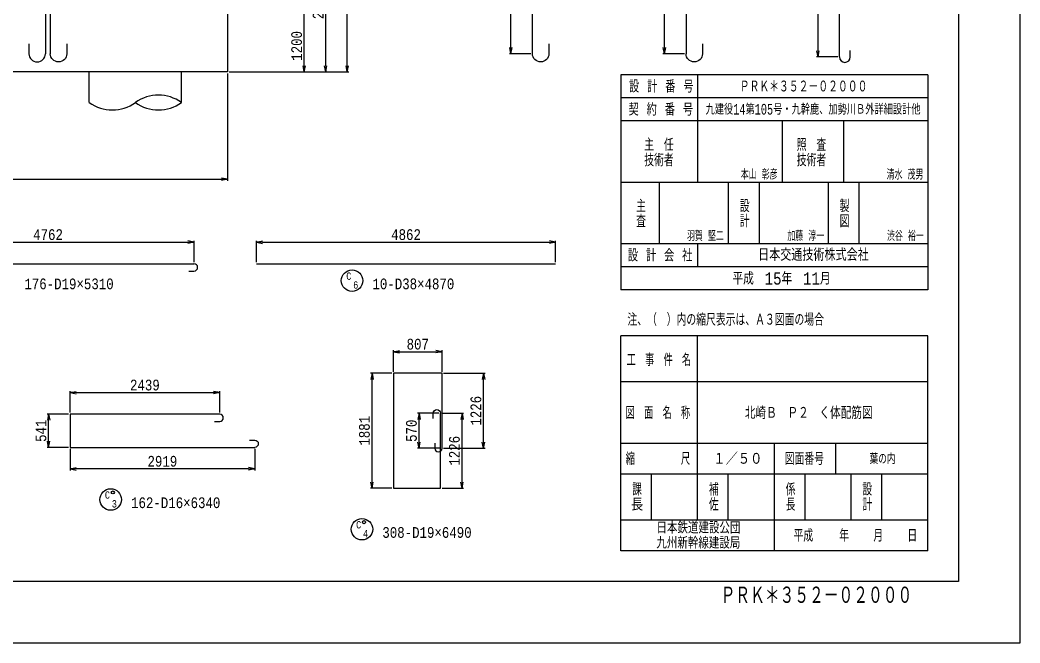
# Model space of a CAD drawing. Extents: x 0 to 42050, y 0 to 29700.
# Drawn here: x 25766 to 42050, y 0 to 10144 of the extents above; entities that cross this region are included whole.
import ezdxf
from ezdxf.enums import TextEntityAlignment as Align

# ---------------------------------------------------------------- set-up
doc = ezdxf.new("R2010")
doc.units = 0
doc.header["$LTSCALE"] = 300
doc.header["$MEASUREMENT"] = 0
doc.layers.get('0').update_dxf_attribs({"linetype": 'CONTINUOUS'})
doc.layers.get('DEFPOINTS').update_dxf_attribs({"linetype": 'CONTINUOUS'})
for name, color, linetype in [('1002', 1, 'CONTINUOUS'), ('1006', 5, 'CONTINUOUS'), ('6', 7, 'CONTINUOUS'), ('LAYER0015', 7, 'CONTINUOUS'), ('スターラップ', 6, 'CONTINUOUS'), ('主筋', 3, 'CONTINUOUS'), ('引き出し線', 2, 'CONTINUOUS'), ('構造線', 7, 'CONTINUOUS')]:
    doc.layers.add(name, color=color, linetype=linetype)
doc.styles.get("Standard").update_dxf_attribs({"font": 'monotxt.shx', "width": 0.8, "bigfont": 'extfont.shx'})
doc.dimstyles.new('DIMST1_1', dxfattribs={"dimscale": 50, "dimtxt": 4, "dimasz": 2, "dimexe": 0.5, "dimexo": 0.5, "dimgap": 0.09, "dimtad": 0, "dimdec": 0, "dimzin": 0, "dimtxsty": 'STANDARD', "dimblk": 'ARROW_1', "dimblk1": 'ARROW_1', "dimblk2": 'ARROW_1', "dimcen": 1, "dimdle": 3, "dimclrd": 1, "dimclre": 1, "dimclrt": 3, "dimazin": 3, "dimtfac": 1, "dimtdec": 4, "dimtix": 1, "dimtmove": 0, "dimatfit": 3, "dimtvp": 0.7, "dimtolj": 1, "dimtzin": 0})

# ---------------------------------------------------------------- blocks, each defined once
blk = doc.blocks.new('GROUP_1')
at = {"layer": 'LAYER0015', "color": 1, "linetype": 'CONTINUOUS'}
for p, q in [((40049.99999999989, 27700.00000000003), (40050.00000000001, -27699.99999999992)), ((40050.00000000001, -27699.99999999992), (-39049.99999999999, -27700.00000000004))]:
    blk.add_line(p, q, dxfattribs=at)
blk = doc.blocks.new('ARROW_1')
at = {"color": 0}
for p, q in [((0, 0), (-1, 0.1999999999989086)), ((0, 0), (-1, -0.2000000000007276)), ((-1, 0), (0, 0))]:
    blk.add_line(p, q, dxfattribs=at)
blk = doc.blocks.new('*D62')
at = {"color": 2, "linetype": 'BYBLOCK'}
for p, q in [((22793.62488364874, 8831.015482153878), (22793.62488364874, 7081.015482153882)), ((30393.62488364874, 8831.015482153878), (30393.62488364874, 7081.015482153882)), ((22893.62488364874, 7106.015482153882), (30293.62488364874, 7106.015482153882))]:
    blk.add_line(p, q, dxfattribs=at)
at = {"layer": 'DEFPOINTS', "color": 0, "linetype": 'BYBLOCK'}
for p in [(22793.62488364874, 8856.015482153878), (30393.62488364874, 8856.015482153878), (30393.62488364874, 7106.015482153882)]:
    blk.add_point(p, dxfattribs=at)
at = {"color": 2, "linetype": 'BYBLOCK', "xscale": 100, "yscale": 100, "zscale": 100, "rotation": 180}
blk.add_blockref('ARROW_1', (22793.62488364874, 7106.015482153882), dxfattribs=at)
at = {"color": 2, "linetype": 'BYBLOCK', "xscale": 100, "yscale": 100, "zscale": 100}
blk.add_blockref('ARROW_1', (30393.62488364874, 7106.015482153882), dxfattribs=at)
at = {"color": 6, "linetype": 'BYBLOCK', "insert": (26593.62488364874, 7228.515482153882), "char_height": 175, "attachment_point": 5}
blk.add_mtext('\\A1;7600', dxfattribs=at)
blk = doc.blocks.new('*D85')
at = {"color": 2, "linetype": 'BYBLOCK'}
for p, q in [((26469.83988421931, 11799.99999999986), (31119.83988421925, 11799.99999999986)), ((31094.83988421925, 9199.999999999869), (31094.83988421925, 11699.99999999986)), ((29169.83988421925, 9099.999999999869), (31119.83988421925, 9099.999999999869))]:
    blk.add_line(p, q, dxfattribs=at)
at = {"layer": 'DEFPOINTS', "color": 0, "linetype": 'BYBLOCK'}
for p in [(26444.83988421931, 11799.99999999986), (31094.83988421925, 11799.99999999986), (29144.83988421925, 9099.999999999869)]:
    blk.add_point(p, dxfattribs=at)
at = {"color": 2, "linetype": 'BYBLOCK', "xscale": 100, "yscale": 100, "zscale": 100}
for p, rotation in [((31094.83988421925, 11799.99999999986), 90), ((31094.83988421925, 9099.999999999869), 270)]:
    blk.add_blockref('ARROW_1', p, dxfattribs=dict(at, rotation=rotation))
at = {"color": 6, "linetype": 'BYBLOCK', "insert": (30972.33988421925, 10449.99999999987), "char_height": 175, "attachment_point": 5, "rotation": 90}
blk.add_mtext('\\A1;2700', dxfattribs=at)
blk = doc.blocks.new('*D87')
at = {"color": 2, "linetype": 'BYBLOCK'}
for p, q in [((29169.83988421925, 11299.99999999986), (30769.83988421925, 11299.99999999986)), ((30744.83988421925, 9199.999999999869), (30744.83988421925, 11199.99999999986))]:
    blk.add_line(p, q, dxfattribs=at)
at = {"layer": 'DEFPOINTS', "color": 0, "linetype": 'BYBLOCK'}
for p in [(29144.83988421925, 11299.99999999986), (30744.83988421925, 11299.99999999986), (30744.83988421925, 9099.999999999869)]:
    blk.add_point(p, dxfattribs=at)
at = {"color": 2, "linetype": 'BYBLOCK', "xscale": 100, "yscale": 100, "zscale": 100}
for p, rotation in [((30744.83988421925, 11299.99999999986), 90), ((30744.83988421925, 9099.999999999869), 270)]:
    blk.add_blockref('ARROW_1', p, dxfattribs=dict(at, rotation=rotation))
at = {"color": 6, "linetype": 'BYBLOCK', "insert": (30622.33988421925, 10199.99999999987), "char_height": 175, "attachment_point": 5, "rotation": 90}
blk.add_mtext('\\A1;2200', dxfattribs=at)
blk = doc.blocks.new('*D92')
at = {"color": 2, "linetype": 'BYBLOCK'}
for p, q in [((29169.83988421925, 10299.99999999987), (30419.83988421925, 10299.99999999987)), ((30394.83988421925, 9199.999999999869), (30394.83988421925, 10199.99999999987))]:
    blk.add_line(p, q, dxfattribs=at)
at = {"layer": 'DEFPOINTS', "color": 0, "linetype": 'BYBLOCK'}
for p in [(29144.83988421925, 10299.99999999987), (30394.83988421925, 10299.99999999987), (30394.83988421925, 9099.999999999869)]:
    blk.add_point(p, dxfattribs=at)
at = {"color": 2, "linetype": 'BYBLOCK', "xscale": 100, "yscale": 100, "zscale": 100}
for p, rotation in [((30394.83988421925, 10299.99999999987), 90), ((30394.83988421925, 9099.999999999869), 270)]:
    blk.add_blockref('ARROW_1', p, dxfattribs=dict(at, rotation=rotation))
at = {"color": 6, "linetype": 'BYBLOCK', "insert": (30272.33988421925, 9522.351446239241), "char_height": 175, "attachment_point": 5, "rotation": 90}
blk.add_mtext('\\A1;1200', dxfattribs=at)
blk = doc.blocks.new('*D99')
at = {"color": 2, "linetype": 'BYBLOCK'}
for p, q in [((34086.26235512359, 20594.99999999987), (33736.26235512359, 20594.99999999987)), ((33761.26235512359, 9694.999999999865), (33761.26235512359, 20494.99999999987)), ((34086.26235512359, 9594.999999999865), (33736.26235512359, 9594.999999999865)), ((26581.68606350881, 3751.415751903609), (26581.68606350881, 4101.415751903609)), ((26681.68606350881, 4076.415751903609), (28917.68441265158, 4076.415751903609)), ((29017.68441265158, 3751.415751903609), (29017.68441265158, 4101.415751903609))]:
    blk.add_line(p, q, dxfattribs=at)
at = {"layer": 'DEFPOINTS', "color": 0, "linetype": 'BYBLOCK'}
for p in [(33761.26235512359, 20594.99999999987), (34111.26235512359, 20594.99999999987), (34111.26235512359, 9594.999999999865), (29017.68441265158, 4076.415751903609), (26581.68606350881, 3726.415751903609), (29017.68441265158, 3726.415751903609)]:
    blk.add_point(p, dxfattribs=at)
at = {"color": 2, "linetype": 'BYBLOCK', "xscale": 100, "yscale": 100, "zscale": 100}
for p, rotation in [((33761.26235512359, 20594.99999999987), 90), ((33761.26235512359, 9594.999999999865), 270), ((26581.68606350881, 4076.415751903609), 180)]:
    blk.add_blockref('ARROW_1', p, dxfattribs=dict(at, rotation=rotation))
blk.add_blockref('ARROW_1', (29017.68441265158, 4076.415751903609), dxfattribs=at)
at = {"color": 6, "linetype": 'BYBLOCK', "insert": (33638.76235512359, 15094.99999999987), "char_height": 175, "attachment_point": 5, "rotation": 90}
blk.add_mtext('\\A1;11000', dxfattribs=at)
at = {"color": 6, "linetype": 'BYBLOCK', "insert": (27799.68523808019, 4198.915751903609), "char_height": 175, "attachment_point": 5}
blk.add_mtext('\\A1;2439', dxfattribs=at)
blk = doc.blocks.new('*D103')
at = {"color": 2, "linetype": 'BYBLOCK'}
for p, q in [((23845.82307609034, 6200.931290397721), (23845.82307609034, 6550.931290397721)), ((23945.82307609034, 6525.931290397721), (28499.8751491253, 6525.931290397721)), ((28599.8751491253, 6200.931290397501), (28599.8751491253, 6550.931290397721))]:
    blk.add_line(p, q, dxfattribs=at)
at = {"layer": 'DEFPOINTS', "color": 0, "linetype": 'BYBLOCK'}
for p in [(28599.8751491253, 6525.931290397721), (23845.82307609034, 6175.931290397721), (28599.8751491253, 6175.931290397501)]:
    blk.add_point(p, dxfattribs=at)
at = {"color": 2, "linetype": 'BYBLOCK', "xscale": 100, "yscale": 100, "zscale": 100, "rotation": 180}
blk.add_blockref('ARROW_1', (23845.82307609034, 6525.931290397721), dxfattribs=at)
at = {"color": 2, "linetype": 'BYBLOCK', "xscale": 100, "yscale": 100, "zscale": 100}
blk.add_blockref('ARROW_1', (28599.8751491253, 6525.931290397721), dxfattribs=at)
at = {"color": 6, "linetype": 'BYBLOCK', "insert": (26222.84911260782, 6648.431290397721), "char_height": 175, "attachment_point": 5}
blk.add_mtext('\\A1;4762', dxfattribs=at)
blk = doc.blocks.new('*D108')
at = {"color": 2, "linetype": 'BYBLOCK'}
for p, q in [((26556.68606350882, 3726.415784383388), (26206.68606350911, 3726.416239100311)), ((26231.6854900922, 3285.051702293556), (26231.68593358996, 3626.416206620615)), ((26556.68536017281, 3185.051280056497), (26206.6853601731, 3185.051734773421))]:
    blk.add_line(p, q, dxfattribs=at)
at = {"layer": 'DEFPOINTS', "color": 0, "linetype": 'BYBLOCK'}
for p in [(26231.68606350909, 3726.416206620531), (26581.68606350879, 3726.415751903608), (26581.68536017279, 3185.051247576717)]:
    blk.add_point(p, dxfattribs=at)
at = {"color": 2, "linetype": 'BYBLOCK', "xscale": 100, "yscale": 100, "zscale": 100}
for p, rotation in [((26231.68606350909, 3726.416206620531), 89.99992556182691), ((26231.68536017308, 3185.051702293641), 269.9999255618269)]:
    blk.add_blockref('ARROW_1', p, dxfattribs=dict(at, rotation=rotation))
at = {"color": 6, "linetype": 'BYBLOCK', "insert": (26109.18571184119, 3455.734113608009), "char_height": 175, "attachment_point": 5, "rotation": 89.99992556182691}
blk.add_mtext('\\A1;541', dxfattribs=at)
blk = doc.blocks.new('*D101')
at = {"color": 2, "linetype": 'BYBLOCK'}
for p, q in [((26581.6853601728, 3160.051247576717), (26581.6853601728, 2810.051247576717)), ((29587.68441265158, 3160.051247576717), (29587.68441265158, 2810.051247576717)), ((29487.68441265158, 2835.051247576717), (26681.6853601728, 2835.051247576717))]:
    blk.add_line(p, q, dxfattribs=at)
at = {"layer": 'DEFPOINTS', "color": 0, "linetype": 'BYBLOCK'}
for p in [(26581.6853601728, 3185.051247576717), (29587.68441265158, 3185.051247576717), (26581.6853601728, 2835.051247576717)]:
    blk.add_point(p, dxfattribs=at)
at = {"color": 2, "linetype": 'BYBLOCK', "xscale": 100, "yscale": 100, "zscale": 100, "rotation": 180}
blk.add_blockref('ARROW_1', (26581.6853601728, 2835.051247576717), dxfattribs=at)
at = {"color": 2, "linetype": 'BYBLOCK', "xscale": 100, "yscale": 100, "zscale": 100}
blk.add_blockref('ARROW_1', (29587.68441265158, 2835.051247576717), dxfattribs=at)
at = {"color": 6, "linetype": 'BYBLOCK', "insert": (28084.68488641219, 2957.551247576717), "char_height": 175, "attachment_point": 5}
blk.add_mtext('\\A1;2919', dxfattribs=at)
blk = doc.blocks.new('*D110')
at = {"color": 2, "linetype": 'BYBLOCK'}
for p, q in [((31823.15753569867, 4392.142225749815), (31473.15753569897, 4392.142680466737)), ((31498.1552324702, 2619.325260927128), (31498.15740577983, 4292.142647987042)), ((31823.15510255079, 2519.32483869007), (31473.15510255109, 2519.325293406991))]:
    blk.add_line(p, q, dxfattribs=at)
at = {"layer": 'DEFPOINTS', "color": 0, "linetype": 'BYBLOCK'}
for p in [(31498.15753569895, 4392.142647986957), (31848.15753569864, 4392.142193270035), (31848.15510255077, 2519.32480621029)]:
    blk.add_point(p, dxfattribs=at)
at = {"color": 2, "linetype": 'BYBLOCK', "xscale": 100, "yscale": 100, "zscale": 100}
for p, rotation in [((31498.15753569895, 4392.142647986957), 89.99992556182717), ((31498.15510255107, 2519.325260927212), 269.9999255618271)]:
    blk.add_blockref('ARROW_1', p, dxfattribs=dict(at, rotation=rotation))
at = {"color": 6, "linetype": 'BYBLOCK', "insert": (31375.65631912512, 3455.734113608007), "char_height": 175, "attachment_point": 5, "rotation": 89.99992556182717}
blk.add_mtext('\\A1;1881', dxfattribs=at)
blk = doc.blocks.new('*D111')
at = {"color": 2, "linetype": 'BYBLOCK'}
for p, q in [((31848.15753569866, 4417.142193270036), (31848.15753569866, 4767.142193270036)), ((31948.15753569866, 4742.142193270036), (32538.70259665267, 4742.142193270036)), ((32638.70259665267, 4417.14219327), (32638.70259665267, 4767.142193270036))]:
    blk.add_line(p, q, dxfattribs=at)
at = {"layer": 'DEFPOINTS', "color": 0, "linetype": 'BYBLOCK'}
for p in [(32638.70259665267, 4742.142193270036), (31848.15753569866, 4392.142193270036), (32638.70259665267, 4392.14219327)]:
    blk.add_point(p, dxfattribs=at)
at = {"color": 2, "linetype": 'BYBLOCK', "xscale": 100, "yscale": 100, "zscale": 100, "rotation": 180}
blk.add_blockref('ARROW_1', (31848.15753569866, 4742.142193270036), dxfattribs=at)
at = {"color": 2, "linetype": 'BYBLOCK', "xscale": 100, "yscale": 100, "zscale": 100}
blk.add_blockref('ARROW_1', (32638.70259665267, 4742.142193270036), dxfattribs=at)
at = {"color": 6, "linetype": 'BYBLOCK', "insert": (32243.43006617566, 4864.642193270036), "char_height": 175, "attachment_point": 5}
blk.add_mtext('\\A1;807', dxfattribs=at)
blk = doc.blocks.new('*D112')
at = {"color": 2, "linetype": 'BYBLOCK'}
for p, q in [((32638.70344295702, 3740.73357704204), (32988.70502980056, 3740.73357704204)), ((32963.70502980056, 2619.324806210327), (32963.70502980056, 3640.73357704204)), ((32638.70502980056, 2519.324806210327), (32988.70502980056, 2519.324806210327))]:
    blk.add_line(p, q, dxfattribs=at)
at = {"layer": 'DEFPOINTS', "color": 0, "linetype": 'BYBLOCK'}
for p in [(32613.70344295702, 3740.73357704204), (32963.70502980056, 3740.73357704204), (32613.70502980056, 2519.324806210327)]:
    blk.add_point(p, dxfattribs=at)
at = {"color": 2, "linetype": 'BYBLOCK', "xscale": 100, "yscale": 100, "zscale": 100}
for p, rotation in [((32963.70502980056, 3740.73357704204), 90), ((32963.70502980056, 2519.324806210327), 270)]:
    blk.add_blockref('ARROW_1', p, dxfattribs=dict(at, rotation=rotation))
at = {"color": 6, "linetype": 'BYBLOCK', "insert": (32841.20502980056, 3130.029191626183), "char_height": 175, "attachment_point": 5, "rotation": 90}
blk.add_mtext('\\A1;1226', dxfattribs=at)
blk = doc.blocks.new('*D113')
at = {"color": 2, "linetype": 'BYBLOCK'}
for p, q in [((32663.70259665267, 4392.14219327), (33338.70502980056, 4392.14219327)), ((33313.70502980056, 3270.733499741125), (33313.70502980056, 4292.14219327)), ((32663.70418349611, 3170.733499741125), (33338.70502980056, 3170.733499741125))]:
    blk.add_line(p, q, dxfattribs=at)
at = {"layer": 'DEFPOINTS', "color": 0, "linetype": 'BYBLOCK'}
for p in [(32638.70259665267, 4392.14219327), (33313.70502980056, 4392.14219327), (32638.70418349611, 3170.733499741125)]:
    blk.add_point(p, dxfattribs=at)
at = {"color": 2, "linetype": 'BYBLOCK', "xscale": 100, "yscale": 100, "zscale": 100}
for p, rotation in [((33313.70502980056, 4392.14219327), 90), ((33313.70502980056, 3170.733499741125), 270)]:
    blk.add_blockref('ARROW_1', p, dxfattribs=dict(at, rotation=rotation))
at = {"color": 6, "linetype": 'BYBLOCK', "insert": (33191.20502980056, 3781.437846505562), "char_height": 175, "attachment_point": 5, "rotation": 90}
blk.add_mtext('\\A1;1226', dxfattribs=at)
blk = doc.blocks.new('*D114')
at = {"color": 2, "linetype": 'BYBLOCK'}
for p, q in [((33540.1588628126, 3206.020220333594), (33190.1588628128, 3206.020220333594)), ((33215.1588628128, 2736.020220334556), (33215.1588628128, 3106.020220333594)), ((33565.15960335159, 2636.020220334556), (33190.1588628128, 2636.020220334556))]:
    blk.add_line(p, q, dxfattribs=at)
at = {"layer": 'DEFPOINTS', "color": 0, "linetype": 'BYBLOCK'}
for p in [(33215.1588628128, 3206.020220333594), (33565.1588628126, 3206.020220333594), (33590.15960335159, 2636.020220334556)]:
    blk.add_point(p, dxfattribs=at)
at = {"color": 2, "linetype": 'BYBLOCK', "xscale": 100, "yscale": 100, "zscale": 100}
for p, rotation in [((33215.1588628128, 3206.020220333594), 90), ((33215.1588628128, 2636.020220334556), 270)]:
    blk.add_blockref('ARROW_1', p, dxfattribs=dict(at, rotation=rotation))
at = {"color": 6, "linetype": 'BYBLOCK', "insert": (33092.6588628128, 2921.020220334075), "char_height": 175, "attachment_point": 5, "rotation": 90}
blk.add_mtext('\\A1;570', dxfattribs=at)
blk = doc.blocks.new('*D115')
at = {"color": 2, "linetype": 'BYBLOCK'}
for p, q in [((29616.49650808818, 6200.933637383449), (29616.49650808818, 6550.933637383449)), ((29716.49650808818, 6525.933637383449), (34388.49168645521, 6525.933637383449)), ((34488.49168645521, 6200.933637383222), (34488.49168645521, 6550.933637383449))]:
    blk.add_line(p, q, dxfattribs=at)
at = {"layer": 'DEFPOINTS', "color": 0, "linetype": 'BYBLOCK'}
for p in [(34488.49168645521, 6525.933637383449), (29616.49650808818, 6175.933637383449), (34488.49168645521, 6175.933637383222)]:
    blk.add_point(p, dxfattribs=at)
at = {"color": 2, "linetype": 'BYBLOCK', "xscale": 100, "yscale": 100, "zscale": 100, "rotation": 180}
blk.add_blockref('ARROW_1', (29616.49650808818, 6525.933637383449), dxfattribs=at)
at = {"color": 2, "linetype": 'BYBLOCK', "xscale": 100, "yscale": 100, "zscale": 100}
blk.add_blockref('ARROW_1', (34488.49168645521, 6525.933637383449), dxfattribs=at)
at = {"color": 6, "linetype": 'BYBLOCK', "insert": (32052.49409727169, 6648.433637383449), "char_height": 175, "attachment_point": 5}
blk.add_mtext('\\A1;4862', dxfattribs=at)
blk = doc.blocks.new('*D116')
at = {"color": 2, "linetype": 'BYBLOCK'}
for p, q in [((39086.2623551236, 19541.99999999987), (38736.2623551236, 19541.99999999987)), ((38761.2623551236, 9641.999999999865), (38761.2623551236, 19441.99999999987)), ((39086.2623551236, 9541.999999999865), (38736.2623551236, 9541.999999999865))]:
    blk.add_line(p, q, dxfattribs=at)
at = {"layer": 'DEFPOINTS', "color": 0, "linetype": 'BYBLOCK'}
for p in [(38761.2623551236, 19541.99999999987), (39111.2623551236, 19541.99999999987), (39111.2623551236, 9541.999999999865)]:
    blk.add_point(p, dxfattribs=at)
at = {"color": 2, "linetype": 'BYBLOCK', "xscale": 100, "yscale": 100, "zscale": 100}
for p, rotation in [((38761.2623551236, 19541.99999999987), 90), ((38761.2623551236, 9541.999999999865), 270)]:
    blk.add_blockref('ARROW_1', p, dxfattribs=dict(at, rotation=rotation))
at = {"color": 6, "linetype": 'BYBLOCK', "insert": (38638.7623551236, 14541.99999999987), "char_height": 175, "attachment_point": 5, "rotation": 90}
blk.add_mtext('\\A1;10000', dxfattribs=at)
blk = doc.blocks.new('*D118')
at = {"color": 2, "linetype": 'BYBLOCK'}
for p, q in [((15275.05840568081, 23049.99999999986), (15275.05840568081, 24199.99999999986)), ((36586.26235512359, 19499.99999999986), (36236.26235512359, 19499.99999999986)), ((36261.26235512359, 9694.999999999865), (36261.26235512359, 19399.99999999986)), ((36586.26235512359, 9594.999999999865), (36236.26235512359, 9594.999999999865))]:
    blk.add_line(p, q, dxfattribs=at)
at = {"layer": 'DEFPOINTS', "color": 0, "linetype": 'BYBLOCK'}
for p in [(15275.05840568081, 24299.99999999986), (15275.05840568081, 24299.99999999986), (13725.05840567857, 22949.99999999986), (36261.26235512359, 19499.99999999986), (36611.26235512359, 19499.99999999986), (36611.26235512359, 9594.999999999865)]:
    blk.add_point(p, dxfattribs=at)
at = {"color": 2, "linetype": 'BYBLOCK', "xscale": 100, "yscale": 100, "zscale": 100}
for p, rotation in [((15275.05840568081, 24299.99999999986), 90), ((15275.05840568081, 22949.99999999986), 270), ((36261.26235512359, 19499.99999999986), 90), ((36261.26235512359, 9594.999999999865), 270)]:
    blk.add_blockref('ARROW_1', p, dxfattribs=dict(at, rotation=rotation))
at = {"color": 6, "linetype": 'BYBLOCK', "char_height": 175, "attachment_point": 5, "rotation": 90}
for s, insert in [('\\A1;1350', (15152.55840568081, 23624.99999999986)), ('\\A1;9900', (36138.76235512359, 14547.49999999986))]:
    blk.add_mtext(s, dxfattribs=dict(at, insert=insert))

msp = doc.modelspace()

# ---------------------------------------------------------------- linework, layer by layer
at = {"color": 6}
for points in [[(26581.68606350881, 3726.415751903609), (26581.6853601728, 3185.051247576717), (29587.68441265158, 3185.051247576717)], [(29017.68441265158, 3726.415751903609), (26581.68606350881, 3726.415751903609)]]:
    msp.add_lwpolyline(points, dxfattribs=at)
at = {"layer": '1006', "color": 5, "linetype": 'CONTINUOUS'}
msp.add_lwpolyline([(0, 0), (42050, 0), (42050, 29700), (0, 29700), (0, 0)], dxfattribs=at)
at = {"layer": '6', "color": 2, "linetype": 'CONTINUOUS'}
for centre in [(31173.6278224753, 5899.972813088265), (27242.9228222321, 2336.157038213561), (31334.49938209765, 1852.173755233838)]:
    msp.add_circle(centre, 175, dxfattribs=at)
at = {"layer": 'LAYER0015', "color": 4, "linetype": 'CONTINUOUS'}
for p, q in [((40550, 9249.995000000148), (35550.00337499999, 9249.995000000148)), ((35550.00337499999, 9249.995000000148), (35550.00337499999, 5749.995000000152)), ((40550, 9249.995000000148), (40550, 5749.995000000152)), ((40550, 5749.995000000152), (35550.00337499999, 5749.995000000152)), ((40550, 4999.995000000152), (35550, 4999.995000000152)), ((35550, 1500.000000000027), (35550, 4999.995000000152)), ((40550, 1500.000000000027), (40550, 4999.995000000152)), ((40550, 1500.000000000025), (35550, 1500.000000000025))]:
    msp.add_line(p, q, dxfattribs=at)
at = {"layer": 'LAYER0015', "color": 7, "linetype": 'CONTINUOUS'}
for p, q in [((36800.00337499999, 9249.995000000148), (36800.00337499999, 7499.995000000148)), ((40550, 8874.995000000148), (35550.00337499999, 8874.995000000148)), ((40550, 8499.995000000148), (35550.00337499999, 8499.995000000148)), ((38175.00337499999, 8499.995000000148), (38175.00337499999, 7499.995000000148)), ((39175.00337499999, 8499.995000000148), (39175.00337499999, 7499.995000000148)), ((40550, 7499.995000000148), (35550.00337499999, 7499.995000000148)), ((36175.00337499999, 7499.995000000148), (36175.00337499999, 6499.995000000148)), ((36175.00337499999, 7499.995000000148), (36175.00337499999, 6499.995000000148)), ((37300.00337499999, 7499.995000000148), (37300.00337499999, 6499.995000000148)), ((37300.00337499999, 7499.995000000148), (37300.00337499999, 6499.995000000148)), ((37800.00337499999, 7499.995000000148), (37800.00337499999, 6499.995000000148)), ((37800.00337499999, 7499.995000000148), (37800.00337499999, 6499.995000000148)), ((38925.00337499999, 7499.995000000148), (38925.00337499999, 6499.995000000148)), ((38925.00337499999, 7499.995000000148), (38925.00337499999, 6499.995000000148)), ((39425.00337499999, 7499.995000000148), (39425.00337499999, 6499.995000000148)), ((39425.00337499999, 7499.995000000148), (39425.00337499999, 6499.995000000148)), ((40550, 6499.995000000148), (35550.00337499999, 6499.995000000148)), ((36800.00337499999, 6499.995000000148), (36800.00337499999, 6124.995000000152)), ((40550, 6124.995000000152), (35550.00337499999, 6124.995000000152)), ((36800, 2750.000000000025), (36800, 4999.995000000152)), ((40550, 4249.995000000152), (35550, 4249.995000000152)), ((40550, 3250.000000000025), (35550, 3250.000000000025)), ((38050, 2750.000000000025), (38050, 3250.000000000025)), ((39050, 2750.000000000025), (39050, 3250.000000000025)), ((40550, 2750.000000000027), (35550, 2750.000000000025)), ((36050, 2000.000000000025), (36050, 2750.000000000025)), ((36800, 2000.000000000025), (36800, 2750.000000000025)), ((37300, 2000.000000000025), (37300, 2750.000000000025)), ((38050, 1500.000000000025), (38050, 2750.000000000025)), ((38550, 2000.000000000025), (38550, 2750.000000000025)), ((39300, 2000.000000000025), (39300, 2750.000000000025)), ((39800, 2000.000000000025), (39800, 2750.000000000025)), ((40550, 2000.000000000025), (35550, 2000.000000000025))]:
    msp.add_line(p, q, dxfattribs=at)
at = {"layer": 'スターラップ', "color": 6, "linetype": 'CONTINUOUS'}
for p, q in [((23845.82307609034, 6175.931290397721), (28599.8751491253, 6175.931290397501)), ((29616.49650808818, 6175.933637383449), (34488.49168645521, 6175.933637383222)), ((31848.15753569866, 4392.142193270036), (31848.15510255078, 2519.32480621029)), ((32638.70259665267, 4392.14219327), (31848.15753569866, 4392.142193270036)), ((32638.70418349611, 3170.733499741125), (32638.70259665267, 4392.14219327)), ((32613.70502980056, 2519.324806210327), (32613.70344295702, 3740.73357704204)), ((31848.15510255078, 2519.32480621029), (32613.70502980056, 2519.324806210325))]:
    msp.add_line(p, q, dxfattribs=at)
for points in [[(28516.34667413116, 6056.933637383449), (28599.34667413116, 6056.933637383449, 0.9999999999999999), (28599.34667413116, 6175.933637383449)], [(32494.70344295712, 3657.733499740163), (32494.70344295712, 3740.733499740163, -0.9999999999999999), (32613.70344295712, 3740.733499740163)], [(28934.68441265158, 3607.415751903609), (29017.68441265158, 3607.415751903609, 0.9999999999999999), (29017.68441265158, 3726.415751903609)], [(29504.68441265158, 3304.051247576717), (29587.68441265158, 3304.051247576717, -0.9999999999999999), (29587.68441265158, 3185.051247576717)], [(32519.70418349611, 3253.733499741125), (32519.70418349611, 3170.733499741125, 0.9999999999999999), (32638.70418349611, 3170.733499741125)]]:
    msp.add_lwpolyline(points, format="xyb", dxfattribs=at)
at = {"layer": '主筋', "color": 3, "linetype": 'CONTINUOUS'}
for p, q in [((26259.83988421924, 24099.99999999986), (26259.83988421925, 9594.999999999865)), ((34111.26235512359, 9594.999999999865), (34111.26235512359, 24099.99999999986)), ((39111.2623551236, 9541.999999999865), (39111.2623551236, 24099.99999999986)), ((26179.83988421925, 19499.99999999986), (26179.83988421925, 9594.999999999869)), ((36611.26235512359, 19499.99999999986), (36611.26235512359, 9594.999999999865))]:
    msp.add_line(p, q, dxfattribs=at)
for points in [[(25911.83988421925, 9753.999999999869), (25911.83988421925, 9594.999999999869, 0.9999999999999999), (26179.83988421925, 9594.999999999869, 0.9999999999999999)], [(26527.83988421925, 9753.999999999865), (26527.83988421925, 9594.999999999865, -0.9999999999999999), (26259.83988421925, 9594.999999999865, -0.9999999999999999)], [(34379.26235512359, 9753.999999999865), (34379.26235512359, 9594.999999999865, -0.9999999999999999), (34111.26235512359, 9594.999999999865, -0.9999999999999999)], [(36879.26235512359, 9753.999999999865), (36879.26235512359, 9594.999999999865, -0.9999999999999999), (36611.26235512359, 9594.999999999865, -0.9999999999999999)]]:
    msp.add_lwpolyline(points, format="xyb", dxfattribs=at)
at = {"layer": '主筋', "color": 3}
msp.add_lwpolyline([(39111.2623551236, 9541.999999999865, 0.9999999999999999), (39286.2623551236, 9541.999999999865), (39286.2623551236, 9646.999999999865)], format="xyb", dxfattribs=at)
at = {"layer": '引き出し線', "color": 6, "linetype": 'CONTINUOUS'}
for centre in [(27277.4817452194, 2451.452659683717), (31369.05830508495, 1967.469376703993)]:
    msp.add_circle(centre, 25, dxfattribs=at)
at = {"layer": '構造線', "color": 7, "linetype": 'CONTINUOUS'}
for p, q in [((29144.83988421925, 11499.99999999986), (29144.83988421925, 9299.999999999865)), ((29144.83988421925, 9299.999999999865), (21544.83988421925, 9299.999999999865)), ((26894.83988421823, 8799.99999999984), (26894.83988421873, 9299.999999999865)), ((28394.83988421826, 8799.99999999984), (28394.83988421876, 9299.999999999865))]:
    msp.add_line(p, q, dxfattribs=at)
for centre, start, end in [((27269.83988421873, 9320.39751647538), 234.2233662988352, 305.7766337011655), ((28019.83988421876, 8279.602483524344), 54.22336629883521, 125.7766337011655), ((28019.83988421876, 9320.397516475372), 234.2233662988345, 305.7766337011649)]:
    msp.add_arc(centre, 641.4347785658995, start, end, dxfattribs=at)

# ---------------------------------------------------------------- block references
at = {"linetype": 'CONTINUOUS', "xscale": 0.5, "yscale": 0.5, "zscale": 0.5}
msp.add_blockref('GROUP_1', (21025, 14849.99999999996), dxfattribs=at)

# ---------------------------------------------------------------- texts
at = {"layer": '6', "color": 6, "linetype": 'CONTINUOUS', "width": 0.8}
for s, height, p in [('C', 120, (31078.83071968843, 5913.576827173507)), ('176-D19×5310', 175, (25837.48288748044, 5759.972813088265)), ('10-D38×4870', 175, (31505.62782038914, 5759.972813088265)), ('C', 120, (27148.12571944523, 2349.761052298803)), ('162-D16×6340', 175, (27574.92282014593, 2196.157038213561)), ('C', 120, (31239.70227931078, 1865.77776931908)), ('308-D19×6490', 175, (31666.49938001149, 1712.173755233838))]:
    msp.add_text(s, height=height, dxfattribs=at).set_placement(p)
at = {"layer": 'LAYER0015', "color": 6}
for s, height, width, p, p2 in [('設 計 番 号', 200, 0.8289473684210525, (35683.29425463236, 8962.500000000146), (36733.29425463236, 8962.500000000146)), ('ＰＲＫ＊３５２－０２０００', 200, 0.6872246696035239, (37485.56045289247, 8962.500000000146), (39565.56045289247, 8962.500000000147)), ('契 約 番 号', 200, 0.8289473684210528, (35676.2221778377, 8587.500000000146), (36726.2221778377, 8587.500000000146)), ('九建役14第105号・九幹鹿、加勢川Ｂ外詳細設計他', 175, 0.6960556844547575, (36930.2898846739, 8603.595877013233), (40430.2898846739, 8603.595877013235)), ('主\u3000任', 200, 0.72, (35930.73710426335, 8012.495000000148), (36410.73710426335, 8012.495000000148)), ('照\u3000査', 200, 0.7199999999999999, (38414.17912025774, 8012.495000000148), (38894.17912025774, 8012.495000000148)), ('技術者', 200, 0.7200000000000001, (35930.73710426335, 7762.495000000148), (36410.73710426335, 7762.495000000148)), ('技術者', 200, 0.7200000000000001, (38414.17912025774, 7762.495000000148), (38894.17912025774, 7762.495000000148)), ('本山 彰彦', 150, 0.779220779220779, (37502.66422286521, 7547.853605480026), (38102.66422286521, 7547.853605480026)), ('清水 茂男', 150, 0.7894736842105264, (39877.66084786522, 7547.853605480026), (40477.66084786522, 7547.853605480026)), ('主', 200, 0.8571428571428571, (35799.92263922714, 7015.735000000142), (35959.92263922714, 7015.735000000142)), ('設', 200, 0.8571428571428573, (37487.42263922714, 7015.735000000142), (37647.42263922714, 7015.735000000142)), ('製', 200, 0.8571428571428569, (39112.42263922714, 7015.735000000142), (39272.42263922714, 7015.735000000142)), ('査', 200, 0.8571428571428572, (35799.92263922714, 6769.020000000146), (35959.92263922714, 6769.020000000146)), ('計', 200, 0.8571428571428571, (37487.42263922714, 6769.020000000146), (37647.42263922714, 6769.020000000146)), ('図', 200, 0.9230769230769229, (39112.42263922714, 6769.020000000146), (39272.42263922714, 6769.020000000146)), ('羽賀 堅二', 150, 0.7792207792207793, (36627.66422286521, 6547.853605480026), (37227.66422286521, 6547.853605480026)), ('加藤 淳一', 150, 0.7792207792207793, (38261.05291859976, 6547.853605480026), (38861.05291859976, 6547.853605480026)), ('渋谷 裕一', 150, 0.7894736842105261, (39883.62392400806, 6547.853605480026), (40483.62392400806, 6547.853605480026)), ('設 計 会 社', 200, 0.8289473684210525, (35664.88583242141, 6212.495000000152), (36714.88583242141, 6212.495000000152)), ('日本交通技術株式会社', 200, 0.7670454545454544, (37786.31485719788, 6222.426961259578), (39586.31485719788, 6222.426961259578)), ('平成\u300015年\u300011月', 200, 0.7407407407407406, (37366.95256259253, 5835.490000000147), (38966.95256259253, 5835.490000000147)), ('注、（\u3000）内の縮尺表示は、Ａ３図面の場合', 200, 0.6741573033707868, (35657.18285940787, 5165.575403384497), (38857.18285940787, 5165.575403384497)), ('工\u3000事\u3000件\u3000名', 200, 0.6508264462809921, (35645.01161522075, 4510.777653264853), (36695.01161522075, 4510.777653264853)), ('図\u3000面\u3000名\u3000称', 200, 0.6454918032786884, (35628.64092449012, 3647.965091205955), (36678.64092449012, 3647.965091205955)), ('北崎Ｂ\u3000Ｐ２\u3000く体配筋図', 200, 0.7393364928909949, (37570.12505405073, 3647.965091205962), (39650.12505405073, 3647.965091205966)), ('縮\u3000\u3000\u3000\u3000\u3000尺', 200, 0.6454918032786885, (35628.64079421037, 2900.000000000025), (36678.64079421037, 2900.000000000025)), ('１／５０', 200, 0.9230769230769231, (37055.32812111605, 2900.000000000025), (37855.32812111605, 2900.000000000027)), ('図面番号', 200, 0.7058823529411764, (38218.1846770878, 2900.000000000025), (38858.1846770878, 2900.000000000025)), ('葉の内', 175, 0.7346938775510204, (39601.81808273777, 2912.500000000025), (40021.81808273777, 2912.500000000025)), ('課', 200, 0.8571428571428571, (35734.07685546589, 2401.310154399765), (35894.07685546589, 2401.310154399765)), ('補', 200, 0.857142857142857, (36984.07685546589, 2401.310154399764), (37144.07685546589, 2401.310154399764)), ('係', 200, 0.8571428571428571, (38234.07685546589, 2401.310154399765), (38394.07685546589, 2401.310154399765)), ('設', 200, 0.8571428571428573, (39484.07685546589, 2401.310154399765), (39644.07685546589, 2401.310154399765)), ('長', 200, 1.071428571428571, (35714.07685546589, 2154.585154399796), (35914.07685546589, 2154.585154399796)), ('佐', 200, 0.8571428571428572, (36984.07685546589, 2154.585154399794), (37144.07685546589, 2154.585154399794)), ('長', 200, 0.8571428571428569, (38234.07685546589, 2154.585154399796), (38394.07685546589, 2154.585154399796)), ('計', 200, 0.8571428571428571, (39484.07685546589, 2154.585154399796), (39644.07685546589, 2154.585154399796)), ('日本鉄道建設公団', 190, 0.7769784172661869, (36130.1932206762, 1782.733130854363), (37498.1932206762, 1782.733130854363)), ('平成', 200, 0.75, (38361.95688729511, 1650.000000000033), (38681.95688729511, 1650.000000000033)), ('年', 200, 0.8571428571428571, (39106.76836405152, 1650.000000000033), (39266.76836405152, 1650.000000000033)), ('九州新幹線建設局', 190, 0.7714285714285719, (36128.6636763548, 1536.471952409916), (37496.6636763548, 1536.471952409916))]:
    msp.add_text(s, height=height, dxfattribs=dict(at, width=width)).set_placement(p, p2, align=Align.FIT)
for s, p, p2 in [('月', (39661.76836405152, 1650.000000000033), (39821.76836405152, 1650.000000000033)), ('日', (40216.76836405152, 1650.000000000033), (40376.76836405152, 1650.000000000033))]:
    msp.add_text(s, height=200, dxfattribs=at).set_placement(p, p2, align=Align.FIT)
at = {"layer": 'LAYER0015', "color": 4, "width": 0.6872246696035244}
msp.add_text('ＰＲＫ＊３５２－０２０００', height=300, dxfattribs=at).set_placement((37174.99999284743, 625), (40294.99999284743, 625.0000000000036), align=Align.FIT)
at = {"layer": '引き出し線', "color": 6, "linetype": 'CONTINUOUS', "width": 0.8}
for s, p in [('6', (31274.8728319573, 5769.821946849319)), ('3', (27344.16783171409, 2206.006171974615)), ('4', (31435.74439157965, 1722.022888994892))]:
    msp.add_text(s, height=120, dxfattribs=at).set_placement(p, align=Align.RIGHT)

# ---------------------------------------------------------------- dimensions: what is measured, and where the dimension line sits
at = {"layer": '1002', "color": 3}
for p1, p2, distance, text, picture, middle in [((36611.26235512359, 9594.999999999865), (36611.26235512359, 19499.99999999986), 350, '9900', '*D118', (36138.76235512359, 14547.49999999986)), ((26581.68606350881, 3726.415751903609), (29017.68441265158, 3726.415751903609), 350, '2439', '*D99', (27799.68523808019, 4198.915751903609)), ((23845.82307609034, 6175.931290397721), (28599.8751491253, 6175.931290397501), 350.0000000002201, '4762', '*D103', (26222.84911260782, 6648.431290397721)), ((31848.15753569866, 4392.142193270036), (32638.70259665267, 4392.14219327), 350.0000000000364, '807', '*D111', (32243.43006617566, 4864.642193270036)), ((31848.15510255077, 2519.32480621029), (31848.15753569865, 4392.142193270036), 349.99999999999704, '1881', '*D110', (31375.65631912512, 3455.734113608007)), ((26581.68536017279, 3185.051247576717), (26581.6860635088, 3726.415751903608), 350.00000000000796, '541', '*D108', (26109.18571184119, 3455.734113608009)), ((29587.68441265158, 3185.051247576717), (26581.6853601728, 3185.051247576717), 350, '2919', '*D101', (28084.68488641219, 2957.551247576717))]:
    dim = msp.add_aligned_dim(p1=p1, p2=p2, distance=distance, text=text, dimstyle='DIMST1_1', override={"dimtxt": 3.5, "dimsah": 1, "dimclrd": 2, "dimclre": 2, "dimclrt": 6}, dxfattribs=at)
    dim.commit()
    dim.dimension.update_dxf_attribs({"geometry": picture, "text_midpoint": middle})
for base, p1, p2, override, picture, middle in [((15275.05840568081, 24299.99999999986), (13725.05840567857, 22949.99999999986), (15275.05840568081, 24299.99999999986), {"dimtxt": 3.5, "dimsah": 1, "dimse1": 1, "dimclrd": 2, "dimclre": 2, "dimclrt": 6}, '*D118', (15152.55840568081, 23624.99999999986)), ((33761.26235512359, 20594.99999999987), (34111.26235512359, 9594.999999999865), (34111.26235512359, 20594.99999999987), {"dimtxt": 3.5, "dimsah": 1, "dimclrd": 2, "dimclre": 2, "dimclrt": 6}, '*D99', (33638.76235512359, 15094.99999999987)), ((38761.2623551236, 19541.99999999987), (39111.2623551236, 9541.999999999865), (39111.2623551236, 19541.99999999987), {"dimtxt": 3.5, "dimsah": 1, "dimclrd": 2, "dimclre": 2, "dimclrt": 6}, '*D116', (38638.7623551236, 14541.99999999987))]:
    dim = msp.add_linear_dim(base=base, p1=p1, p2=p2, angle=90, dimstyle='DIMST1_1', override=override, dxfattribs=at)
    dim.commit()
    dim.dimension.update_dxf_attribs({"geometry": picture, "text_midpoint": middle})
for base, p1, p2, picture, middle, set_off in [((31094.83988421925, 11999.99999999986), (29144.83988421925, 9299.999999999869), (26444.83988421931, 11999.99999999986), '*D85', (30972.33988421925, 10649.99999999987), (-3.637978807091713e-12, 200)), ((30744.83988421925, 11499.99999999986), (30744.83988421925, 9299.999999999869), (29144.83988421925, 11499.99999999986), '*D87', (30622.33988421925, 10399.99999999987), (-3.637978807091713e-12, 200)), ((32263.70344295732, 3740.733499740164), (32638.70418349611, 3170.733499741125), (32613.70344295712, 3740.733499740163), '*D114', (32141.20344295732, 3455.733499740644), (-951.4554198554833, 534.7132794065692))]:
    dim = msp.add_linear_dim(base=base, p1=p1, p2=p2, angle=90, dimstyle='DIMST1_1', override={"dimtxt": 3.5, "dimsah": 1, "dimclrd": 2, "dimclre": 2, "dimclrt": 6}, dxfattribs=at)
    dim.commit()
    dim.dimension.update_dxf_attribs({"geometry": picture, "text_midpoint": middle, "insert": set_off})
dim = msp.add_linear_dim(base=(30394.83988421925, 10499.99999999987), p1=(30394.83988421925, 9299.999999999869), p2=(29144.83988421925, 10499.99999999987), angle=90, dimstyle='DIMST1_1', override={"dimtxt": 3.5, "dimsah": 1, "dimclrd": 2, "dimclre": 2, "dimclrt": 6}, dxfattribs=at)
dim.commit()
dim.dimension.update_dxf_attribs({"geometry": '*D92', "text_midpoint": (30272.33988421925, 9722.351446239241), "dimtype": 160, "insert": (-3.637978807091713e-12, 200)})
dim = msp.add_linear_dim(base=(29144.83988421925, 7549.999999999869), p1=(21544.83988421925, 9299.999999999865), p2=(29144.83988421925, 9299.999999999865), dimstyle='DIMST1_1', override={"dimtxt": 3.5, "dimsah": 1, "dimclrd": 2, "dimclre": 2, "dimclrt": 6}, dxfattribs=at)
dim.commit()
dim.dimension.update_dxf_attribs({"geometry": '*D62', "text_midpoint": (25344.83988421925, 7872.499999999865), "insert": (-1248.784999429485, 443.9845178459873)})
dim = msp.add_linear_dim(base=(34488.49168645521, 6525.933637383449), p1=(29616.49650808818, 6175.933637383449), p2=(34488.49168645521, 6175.933637383222), text='4862', dimstyle='DIMST1_1', override={"dimtxt": 3.5, "dimsah": 1, "dimclrd": 2, "dimclre": 2, "dimclrt": 6}, dxfattribs=at)
dim.commit()
dim.dimension.update_dxf_attribs({"geometry": '*D115', "text_midpoint": (32052.49409727169, 6648.433637383449)})
for base, p1, p2, picture, middle in [((33313.70502980056, 4392.14219327), (32638.70418349611, 3170.733499741125), (32638.70259665267, 4392.14219327), '*D113', (33191.20502980056, 3781.437846505562)), ((32963.70502980056, 3740.73357704204), (32613.70502980056, 2519.324806210327), (32613.70344295702, 3740.73357704204), '*D112', (32841.20502980056, 3130.029191626183))]:
    dim = msp.add_linear_dim(base=base, p1=p1, p2=p2, angle=90, text='1226', dimstyle='DIMST1_1', override={"dimtxt": 3.5, "dimsah": 1, "dimclrd": 2, "dimclre": 2, "dimclrt": 6}, dxfattribs=at)
    dim.commit()
    dim.dimension.update_dxf_attribs({"geometry": picture, "text_midpoint": middle})

doc.saveas('drawing.dxf')
